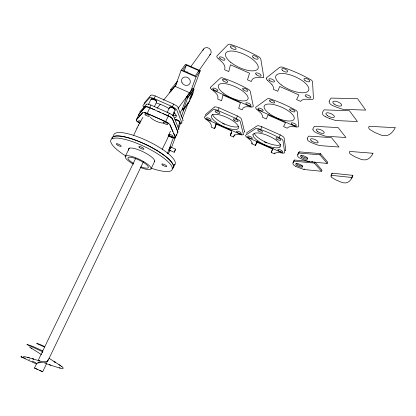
<?xml version="1.0" encoding="UTF-8"?>
<svg xmlns="http://www.w3.org/2000/svg" width="416" height="416" viewBox="0 0 416 416"><rect width="100%" height="100%" fill="white"/><g stroke="black" fill="none" stroke-linecap="round" stroke-linejoin="round"><path stroke-width="0.62" d="M177.164 81.744L177.445 81.687M169.322 150.119L170.7 146.968L170.466 147.872M170.321 146.832L175.557 149.157L175.006 150.769L174.19 152.282L168.948 149.952M257.005 141.82L255.44 145.408L251.909 143.842L251.805 142.454L251.02 140.972A10.353 3.281 24.4 0 0 250.338 140.202L246.678 137.072L282.714 153.031L283.54 153.083A4.488 1.44 23.5 0 0 284.019 153.031A5.018 1.612 23.5 0 0 284.284 152.948A4.919 1.581 23.5 0 0 284.679 152.376L283.01 140.618A5.008 1.664 23.6 0 0 281.892 139.162C274.175 134.961 265.907 131.336 257.624 128.404A4.997 1.664 24.1 0 0 255.824 128.518L245.778 135.112A4.893 1.576 24.2 0 0 245.586 135.725A5.034 1.617 24.2 0 0 245.731 136.037A4.534 1.461 24.2 0 0 246.132 136.562L246.428 136.854A5.6 1.804 24.2 0 0 246.636 137.036M189.727 100.454A27.357 2.652 -66.6 0 0 190.918 98.067A16.016 1.539 -66.6 0 0 191.147 97.594L192.052 95.638A3.583 0.338 -66.5 0 0 192.473 94.635L192.873 93.59A5.018 0.478 -66.5 0 0 193.227 92.56L193.539 91.395A29.474 2.839 -66.4 0 0 193.742 90.303C194.516 89.263 192.759 87.641 192.717 89.242M309.104 161.387L294.44 160.03L293.233 162.193L293.306 162.822M243.048 134.711A5.008 1.612 24.5 0 1 242.809 134.8A4.472 1.44 24.5 0 1 242.362 134.867L241.582 134.836L205.644 118.919C208.135 121.072 212.228 123.25 211.229 127.145L214.646 128.658L215.81 123.942L231.696 130.978L230.272 135.585L233.449 136.989L234.567 134.54M216.356 123.885L214.646 128.658M231.395 133.136L231.551 132.631L230.724 134.134M233.449 136.989C234.421 133.208 238.924 134.763 241.582 134.836M177.174 81.557L170.763 89.45L169.629 92.81M171.491 91.151L171.896 89.955L176.275 84.531M192.806 88.499L186.8 96.548L182.114 109.626L183.238 110.126L187.933 97.048L193.929 88.962M251.269 106.985C248.217 106.928 243.126 105.524 242.164 109.892L238.685 108.352L240.396 102.804L222.95 95.098L221.546 100.776L217.802 99.117C219.066 94.708 214.635 92.024 211.791 89.544L251.269 106.985L252.138 106.99A4.914 1.737 24.6 0 0 252.637 106.891A5.502 1.945 24.6 0 0 252.907 106.772A5.392 1.903 24.6 0 0 253.261 106.028L250.26 91.348A5.507 2.018 24.8 0 0 248.94 89.632C240.547 84.88 231.416 80.824 222.253 77.823A5.507 2.012 25.4 0 0 220.376 78.104L210.626 87.147A5.372 1.893 25.5 0 0 210.496 87.932M175.209 86.705L181.116 70.304L185.557 64.204L200.273 70.699L193.44 88.951M184.132 71.209L186.332 65.146L198.853 70.668L198.401 71.88M170.394 131.196L167.227 139.157L162.157 149.458M167.398 153.707L173.493 137.379M181.163 116.813L184.319 108.347M190.185 92.622L196.05 76.898L200.273 70.699M171.574 147.347L176.358 134.571M178.636 128.492L180.456 123.625M182.281 118.758L188.427 102.331M298.782 153.041L299.229 151.861L320.398 153.618L327.72 162.224L327.215 163.41L308.994 161.715L306.92 160.997A43.014 14.498 23 0 1 303.742 159.832A15.111 4.94 23 0 1 300.342 158.397L299.666 158.012A3.474 1.123 23 0 1 298.839 157.466L298.49 157.175A5.944 1.924 23 0 1 298.09 156.78A5.392 1.747 23 0 1 297.809 156.426L297.601 154.918A40.971 13.239 22.2 0 1 297.742 154.586A42.952 13.879 22.2 0 1 297.97 154.159L298.782 153.041L319.883 154.82L327.215 163.41M308.994 161.715L309.223 161.132M295.584 166.265A14.643 4.644 23.1 0 0 298.875 167.643A41.647 13.593 23.1 0 0 301.954 168.792L303.966 169.494L304.184 168.927M170.352 148.164L170.123 148.699M255.44 145.408L257.26 141.081M271.31 152.095L271.523 151.59M331.178 175.308L332.072 173.196L352.81 175.334L351.91 177.497L331.178 175.308L330.918 176.046L331.209 176.826M133.682 135.247L138.559 124.966L142.901 117.364M321.521 171.283L322.015 170.134L314.839 161.918L314.335 163.082L321.521 171.283L303.966 169.494M319.883 154.82L320.398 153.618M272.797 148.814L271.175 152.381L274.466 153.837L274.903 152.849M271.175 152.381L273.182 148.132M279.126 137.514L280.275 134.909L261.451 126.568L258.794 125.814A4.992 1.674 24.1 0 0 256.989 125.934L246.912 132.61A4.888 1.586 24.2 0 0 246.714 133.229A5.028 1.633 24.2 0 0 246.86 133.541M251.909 143.842L252.351 142.86M260.707 129.345L261.872 126.75M205.592 118.882A5.6 1.799 25.2 0 1 205.379 118.695L205.067 118.399A4.534 1.456 25.2 0 1 204.62 117.853A5.028 1.612 25.2 0 1 204.459 117.53A4.888 1.57 25.2 0 1 204.552 116.875L213.184 109.684A4.992 1.654 25.1 0 1 214.874 109.507L217.469 110.245L236.262 118.57L237.442 115.986L240.25 117.66A4.992 1.674 24.7 0 1 241.467 119.116L244.488 131.591M230.272 135.585L231.171 133.624M217.896 110.427L219.092 107.848L237.442 115.986M175.963 136.204L177.882 132.153M173.373 167.705L175.001 164.237M255.559 145.116L255.793 144.622M177.975 126.989L180.144 122.413M151.06 168.865L154.835 160.945M172.427 115.934L175.261 110.001M39.77 370.443L42.687 371.758L46.602 363.568M47.445 361.811L143.406 161.793M167.092 112.616L169.681 107.224M165.183 114.546L168.064 115.814L169.307 113.22L172.208 114.904A5.034 1.539 26 0 1 173.612 116.371L178.849 129.002A4.94 1.466 25.7 0 1 178.703 129.636A5.039 1.492 25.7 0 1 178.49 129.724A4.503 1.336 25.7 0 1 178.24 129.782M149.609 97.833A5.028 1.57 26.4 0 1 151.112 97.64L153.639 98.363L172.432 106.699L173.67 104.12L176.556 105.81A5.018 1.586 26 0 1 177.939 107.297L183.024 120.188A4.924 1.513 25.8 0 1 182.874 120.843A5.028 1.544 25.8 0 1 182.655 120.931A4.493 1.378 25.8 0 1 182.4 120.994M172.916 131.633L169.972 124.842A5.054 1.498 25.9 0 0 165.61 121.633L168.324 115.965L164.611 114.291M37.383 369.346L34.471 368.03L36.743 363.366M135.684 158.33L38.152 360.448L27.893 357.453M154.378 106.626L156.723 101.785M169.936 149.105L169.707 149.547M148.512 104.38L151.128 99.003M125.216 156.572L129.334 148.101M148.819 107.286L149.646 107.63L150.904 105.045L169.307 113.22M154.06 98.545L155.308 95.971L173.67 104.12M138.752 117.088L142.667 112.705A5.06 1.492 26.3 0 1 147.16 113.433L149.9 107.78L148.439 107.146M136.703 119.049L138.575 115.206M189.727 100.459L188.698 102.497M373.001 153.343C371.332 157.144 367.598 160.69 363.137 159.812A6.469 2.236 21.6 0 1 361.202 159.396L354.874 156.785L350.49 154.185A5.611 1.94 21.7 0 1 349.606 153.213L349.326 152.303L349.669 151.429L372.928 153.26M136.874 128.258L137.062 127.889M138.367 125.336L138.559 124.966M183.238 110.126L188.594 102.7M282.714 153.031L278.231 152.552A10.374 3.281 23.4 0 0 277.196 152.568L275.564 152.979L274.466 153.837M296.462 126.927L291.465 126.537A11.383 3.952 23.2 0 0 290.311 126.594L288.47 127.15L287.201 128.206L283.592 126.615L285.48 122.699L267.982 114.972L266.328 118.981L262.454 117.27L262.392 115.627L261.57 113.896A11.357 3.947 24.4 0 0 260.837 113.006L256.87 109.434L296.462 126.927L297.383 126.958A4.93 1.742 23.4 0 0 297.924 126.875A5.517 1.95 23.4 0 0 298.22 126.771A5.403 1.908 23.4 0 0 298.693 126.074L297.352 112.086A5.517 2.023 23.5 0 0 296.171 110.453C287.721 105.747 278.59 101.655 269.407 98.613A5.507 2.018 24.1 0 0 267.389 98.831L255.934 107.141A5.377 1.898 24.3 0 0 255.694 107.879A5.528 1.955 24.3 0 0 255.845 108.243A4.982 1.763 24.3 0 0 256.277 108.852L256.599 109.184A6.152 2.179 24.2 0 0 256.823 109.392M395.2 127.759C393.094 132.101 388.965 136.479 383.692 135.663A7.088 2.673 21 0 1 381.545 135.242L374.613 132.408L369.86 129.522A6.141 2.319 21.2 0 1 368.924 128.414L368.67 127.358L369.101 126.324L395.122 127.665M215.01 127.171L215.904 125.7M293.301 162.126L293.238 162.224A41.626 13.047 22.3 0 0 293.02 162.625A39.707 12.449 22.3 0 0 292.89 162.937L293.114 164.372A5.231 1.643 23.1 0 0 293.389 164.705A5.762 1.81 23.1 0 0 293.779 165.084L294.122 165.365A3.364 1.056 23.1 0 0 294.923 165.89L295.594 166.249M332.072 173.196L331.843 174.19M168.298 153.525L170.326 150.316M351.806 177.341L352.877 175.406C351.728 179.447 348.291 183.924 343.559 182.811A5.886 1.856 22.1 0 1 341.817 182.406L336.06 180.008L332.041 177.679A5.101 1.612 22.2 0 1 331.209 176.826M198.853 70.668L195.25 75.93L182.572 70.335L186.332 65.146M198.89 70.71L210.423 54.257M186.436 72.665L187.2 71.614M190.632 66.888L203.59 49.036M183.576 109.153L189.316 101.27M180.081 112.497L182.754 108.846M182.114 109.626L182.868 108.602M187.569 98.036L193.851 89.549M172.588 115.684L174.533 113.084M178.027 108.399L189.675 92.778L174.855 86.221L163.576 100.188M351.182 178.188L351.51 177.767M157.134 108.176L160.352 104.182M175.963 83.632L177.148 82.165M299.229 151.861L298.345 153.114A32.588 10.587 22.4 0 0 297.955 154.05L298.059 154.95M294.44 160.03L293.602 161.205A31.585 9.953 22.5 0 0 293.244 162.089M142.657 112.72L136.37 119.756A4.898 1.394 26.3 0 0 140.046 123.25M138.362 117.53L136.328 119.813A4.945 1.409 26.3 0 0 136.365 120.463A5.091 1.451 26.3 0 0 136.594 120.786A4.586 1.305 26.3 0 0 137.114 121.332L137.914 121.976A4.358 1.243 26.3 0 0 139.344 122.876L139.854 123.141M150.805 95.321L144.238 102.96A4.924 1.498 26.4 0 0 144.258 103.641M149.557 97.885L143.026 105.44A4.924 1.487 26.4 0 0 143.047 106.122A5.065 1.529 26.4 0 0 143.27 106.454A4.566 1.378 26.4 0 0 143.78 107.011L144.123 107.318M146.406 104.354L139.963 111.717A4.935 1.451 26.3 0 0 139.994 112.382A5.075 1.492 26.3 0 0 140.119 112.58M145.153 106.933L138.741 114.213A4.94 1.44 26.3 0 0 138.778 114.873A5.08 1.482 26.3 0 0 139.001 115.201A4.581 1.336 26.3 0 0 139.11 115.336M145.408 107.084L138.991 114.358A4.94 1.44 26.3 0 0 139.022 115.019A5.08 1.482 26.3 0 0 139.152 115.216M36.728 363.542L38.522 362.794L42.676 362.539M214.328 107.151L205.712 114.39A4.888 1.581 25.2 0 0 205.603 115.045A5.028 1.628 25.2 0 0 205.702 115.242M214.354 107.136L214.386 107.11A4.992 1.669 25.2 0 1 216.07 106.938L219.092 107.848M175.562 149.167L174.179 152.282M37.648 362.31L41.356 361.722M44.871 363.282C51.828 365.253 75.624 374.603 55 362.112M21.32 356.205L22.006 356.195M43.41 362.518C44.819 362.326 47.507 362.716 47.752 360.792M41.6 361.712C43.571 361.317 47.835 362.518 48.131 359.694M311.652 161.621L312.926 161.741M294.003 161.179L314.335 163.082M163.405 123.219C158.605 122.632 153.842 120.718 150.311 117.354M179.041 123.386L181.074 123.505A4.498 1.368 25.7 0 0 181.475 123.427A5.034 1.529 25.7 0 0 181.672 123.328A4.93 1.498 25.7 0 0 181.834 122.684M144.212 112.502L146.734 113.251L165.61 121.633L168.522 123.313M23.395 356.372L29.385 357.854M59.212 367.806L60.226 368.072M39.598 360.818L38.178 360.412L40.258 361M28.709 357.672L27.18 357.256M148.33 107.177L146.957 106.865A5.044 1.518 26.3 0 0 145.46 107.032M32.38 358.712L33.66 359.102L33.197 358.956M49.369 364.744L50.898 365.243M148.694 107.297L146.697 106.709A5.044 1.518 26.3 0 0 145.205 106.881M42.687 371.758L34.486 368.04M187.933 102.669L188.49 102.898M169.749 147.228L170.347 147.482M28.886 359.642L29.422 359.871M155.308 95.971L152.365 95.072A5.028 1.581 26.4 0 0 150.857 95.274M150.904 105.045L147.956 104.13A5.039 1.534 26.4 0 0 146.458 104.307M165.61 121.633L162.724 120.364M181.116 70.304L196.05 76.898M170.763 89.45L171.896 89.955M186.8 96.548L187.933 97.048M222.695 123.479L224.463 124.264M264.337 141.898L266.698 142.943M256.812 142.08L272.74 149.131M153.676 109.429L159.11 111.878M154.508 109.84L153.098 109.174M157.7 111.212L158.278 111.467M152.521 108.919L153.353 109.33M158.855 111.727L159.687 112.133M164.866 114.442L162.885 113.521M151.195 115.237L155.802 117.281M150.618 114.982L147.16 113.433M156.38 117.536L162.146 120.104M168.147 135.767L172.11 137.452A4.363 1.253 25.6 0 0 173.571 137.836L174.564 137.914A4.514 1.295 25.6 0 0 174.959 137.852A5.054 1.451 25.7 0 0 175.152 137.758M168.381 135.876L170.742 136.921A4.888 1.404 25.7 0 0 175.271 137.062L169.936 124.764M159.427 111.982L160.581 112.497M151.949 108.664L152.781 109.07M160.264 112.388L163.717 113.932M151.372 108.404L152.204 108.815M151.627 108.56L150.223 107.89M151.055 108.3L149.646 107.63M32.157 361.083L35.875 362.804M280.275 134.909L283.036 136.562A5.002 1.674 23.6 0 1 284.144 137.972L285.787 149.859A4.914 1.596 23.5 0 1 285.402 150.446M236.262 118.57L239.075 120.24A4.997 1.659 24.7 0 1 240.292 121.69L243.355 134.098A4.909 1.576 24.5 0 1 243.064 134.716M172.432 106.699L175.323 108.389A5.023 1.576 26 0 1 176.712 109.871L181.839 122.689M168.064 115.814L169.146 116.355M168.958 149.568L169.541 149.843M168.49 116.007L169.525 116.553M325.562 116.74L324.761 116.303A4.035 1.513 22.6 0 1 323.82 115.648L323.424 115.289A6.906 2.595 22.5 0 1 322.977 114.795A6.266 2.35 22.5 0 1 322.676 114.358L322.556 112.393A47.715 17.857 21.4 0 1 322.748 111.951A50.029 18.715 21.4 0 1 323.066 111.379L324.137 109.855L349.45 110.765L357.458 121.55L335.639 120.526L333.206 119.725A50.315 19.796 22.5 0 1 329.493 118.414M169.265 116.402L169.889 116.756M41.584 354.687L29.364 346.882M169.629 116.6L170.238 116.964M48.911 358.16L55.775 362.596M169.978 116.813L170.57 117.182M53.94 361.416L55.141 362.206L54.48 361.769M58.968 364.676L60.325 365.581M30.914 347.989L31.824 348.613M170.316 117.026L170.903 117.406M170.643 117.255L171.231 117.65A5.039 1.524 25.9 0 1 172.63 119.111L177.908 131.659A4.945 1.451 25.7 0 1 177.767 132.293A5.044 1.482 25.7 0 1 177.549 132.376A4.508 1.321 25.7 0 1 177.434 132.408M61.979 366.766L61.542 366.439M218.254 58.672C221.478 61.532 226.236 64.797 224.682 69.774L228.769 71.573L230.448 64.792L249.538 73.206L247.489 79.83L251.29 81.505C252.496 76.06 258.58 77.969 262.413 77.683A5.382 2.08 24.7 0 0 262.974 77.548A6.022 2.33 24.7 0 0 263.271 77.392M267.582 80.387L271.861 84.443M173.592 133.193L175.308 137.15A4.95 1.42 25.7 0 1 175.172 137.769M42.458 352.586L42.396 352.248M42.38 352.056L42.422 351.65L26.879 344.464L30.82 345.68A106.35 99.237 -35.7 0 1 34.346 347.079L42.806 350.912L42.801 351.333M329.498 118.388A17.586 6.682 22.5 0 1 325.541 116.766M271.861 84.443A12.407 4.711 24.5 0 1 272.641 85.467L273.494 87.474L273.51 89.409L277.742 91.276L279.718 86.481L298.865 94.921L296.613 99.596L300.56 101.338L302.011 100.048L304.08 99.325A12.444 4.716 23 0 1 305.37 99.211L311.938 99.481A5.392 2.085 23.2 0 0 312.546 99.367A6.037 2.335 23.2 0 0 312.879 99.232A5.918 2.288 23.2 0 0 313.435 98.394L312.567 81.921A6.063 2.439 23.3 0 0 311.314 80.018C302.099 74.771 291.975 70.33 281.892 67.033A6.048 2.434 24.1 0 0 279.635 67.376L266.62 77.709A5.881 2.278 24.3 0 0 266.328 78.593M267.53 80.34A6.734 2.61 24.3 0 1 267.29 80.101L266.942 79.721A5.455 2.111 24.3 0 1 266.484 79.019A6.053 2.34 24.3 0 1 266.344 78.598M263.292 77.402A5.897 2.283 24.7 0 0 263.692 76.497L260.806 59.15A6.048 2.428 25 0 0 259.397 57.195C250.198 51.979 240.126 47.518 230.069 44.252A6.048 2.423 25.7 0 0 227.984 44.668L217.017 55.874A5.881 2.267 25.8 0 0 216.856 56.815A6.053 2.33 25.8 0 0 217.053 57.257A5.455 2.101 25.8 0 0 217.578 57.99L217.948 58.38A6.734 2.595 25.8 0 0 218.202 58.625M211.744 89.497A6.152 2.168 25.5 0 1 211.51 89.284L211.167 88.946A4.982 1.752 25.5 0 1 210.683 88.312A5.528 1.945 25.5 0 1 210.506 87.937M302.671 166.01A3.817 1.206 23 0 1 299.208 165.303A3.817 1.206 23 0 1 296.286 163.301M244.483 131.591A4.904 1.591 24.5 0 1 244.197 132.22A5.002 1.622 24.5 0 1 243.942 132.304M238.69 126.485A14.815 4.867 24.9 0 1 224.136 123.807A14.815 4.867 24.9 0 1 212.607 114.421M285.386 150.436A5.013 1.628 23.5 0 1 285.121 150.519M280.795 144.607A14.836 4.883 23.9 0 1 266.526 142.558A14.836 4.883 23.9 0 1 254.332 133.359M279.729 146.895A2.548 0.827 23.5 0 1 280.124 146.936M252.689 134.706A2.543 0.827 24.2 0 1 253.022 134.971M307.684 158.085A3.936 1.284 22.9 0 1 304.101 157.378A3.936 1.284 22.9 0 1 301.096 155.298M170.971 117.494A5.039 1.524 25.9 0 1 172.375 118.96L177.658 131.513A4.945 1.451 25.7 0 1 177.518 132.142A5.044 1.482 25.7 0 1 177.408 132.189M173.534 112.008A14.919 4.576 26.1 0 1 174.47 117.936M156.697 103.199A14.919 4.576 26.1 0 1 169.312 108.8M176.28 115.242A14.908 4.618 26.2 0 1 173.108 115.528M175.318 119.756A2.553 0.775 25.7 0 1 178.079 120.463A2.553 0.775 25.7 0 1 179.748 122.117M169.931 107.588A2.642 0.827 26 0 1 171.688 107.234A2.642 0.827 26 0 1 174.595 109.153M151.59 99.19A2.647 0.827 26.4 0 1 154.242 99.46A2.647 0.827 26.4 0 1 156.338 101.462M144.383 103.844A5.065 1.544 26.4 0 1 144.269 103.646M144.565 106.735A3.026 0.91 26.4 0 1 145.345 106.226M174.959 119.621A3.016 0.915 25.7 0 1 178.911 120.921A3.016 0.915 25.7 0 1 179.54 122.673M175.37 119.938A2.434 0.738 25.7 0 1 177.897 120.541A2.434 0.738 25.7 0 1 179.629 122.112M151.2 99.492A3.125 0.972 26.4 0 1 154.466 99.575A3.125 0.972 26.4 0 1 156.166 102.029M152.017 99.081A2.522 0.785 26.4 0 1 154.201 99.653A2.522 0.785 26.4 0 1 156.078 101.046M169.858 107.9A3.12 0.978 26 0 1 172.671 107.624A3.12 0.978 26 0 1 174.907 110.204M171.163 107.338A2.517 0.79 26 0 1 174.689 109.351M202.935 50.471A4.3 3.869 36.5 0 1 209.196 48.443A4.3 3.869 36.5 0 1 209.544 55.063M133.375 164.128A14.316 3.515 25.7 0 1 128.372 155.745A14.316 3.515 25.7 0 1 149.464 165.818A14.316 3.515 25.7 0 1 140.41 167.487M133.453 163.296A11.279 2.766 25.7 0 1 130.686 157.264A11.279 2.766 25.7 0 1 146.91 165.022A11.279 2.766 25.7 0 1 140.878 166.847M112.013 138.46A34.013 8.736 25.8 0 1 148.782 145.995A34.013 8.736 25.8 0 1 172.047 168.875M113.656 135.855A33.982 8.866 25.8 0 1 147.685 141.024A33.982 8.866 25.8 0 1 174.476 164.892M42.76 351.447A5.127 1.279 57.3 0 1 42.739 351.255M42.479 352.357A5.642 1.368 60.5 0 1 42.458 352.16M36.676 363.542A5.19 1.763 -4.7 0 0 36.582 363.672L36.457 364.016L20.862 356.793L24.814 358.015A107.38 99.783 -38.4 0 1 25.464 358.259M111.784 138.315A34.013 8.741 25.8 0 1 147.098 145.122A34.013 8.741 25.8 0 1 172.619 168.204M125.918 156.088A34.039 8.658 25.8 0 1 119.408 138.299A34.039 8.658 25.8 0 1 167.736 161.439A34.039 8.658 25.8 0 1 151.112 168.152M128.684 150.212A14.451 3.676 25.8 0 1 141.658 151.102A14.451 3.676 25.8 0 1 154.263 161.704M140.093 122.496A2.449 0.697 26.3 0 1 138.523 120.91A2.449 0.697 26.3 0 1 140.904 121.347M329.134 101.686L329.441 102.908A6.505 2.532 22.4 0 0 329.753 103.376A7.171 2.792 22.4 0 0 330.21 103.896L330.616 104.27A4.186 1.628 22.4 0 0 331.588 104.962L332.415 105.414A18.262 7.202 22.4 0 0 336.502 107.125A52.322 21.398 22.4 0 0 340.356 108.493L342.888 109.32L365.721 110.11L357.552 98.691L331.053 98.077L329.904 99.715A51.969 20.155 21.1 0 0 329.566 100.334A49.561 19.235 21.2 0 0 329.352 100.812L329.134 101.686M307.242 138.804L307.554 139.942A5.736 1.971 22.8 0 0 307.845 140.322A6.323 2.174 22.8 0 0 308.266 140.759L308.636 141.076A3.692 1.269 22.9 0 0 309.504 141.664L310.237 142.059A16.078 5.59 22.8 0 0 313.836 143.577A45.859 16.468 22.8 0 0 317.221 144.815L319.436 145.574L339.045 147.035L331.432 137.613L308.708 136.136L307.798 137.405A45.718 15.688 21.9 0 0 307.533 137.883A43.607 14.966 21.9 0 0 307.377 138.258L307.242 138.804M312.905 129.163L313.212 130.369A5.933 2.111 22.7 0 0 313.508 130.77A6.542 2.33 22.7 0 0 313.94 131.227L314.319 131.56A3.822 1.357 22.8 0 0 315.214 132.174L315.973 132.584A16.64 5.99 22.7 0 0 319.696 134.15A47.523 17.675 22.7 0 0 323.201 135.424L325.499 136.198L345.925 137.509L338.161 127.587L314.475 126.308L313.508 127.665A47.33 16.786 21.7 0 0 313.227 128.18A45.141 16.021 21.7 0 0 313.056 128.58L312.905 129.163M44.299 346.965L36.681 343.476L38.054 343.777A35.485 33.514 -18.9 0 1 40.643 344.744L44.533 346.512L44.299 346.965M334.204 104.068A4.753 1.856 22.3 0 0 341.583 105.576A4.753 1.856 22.3 0 0 335.951 101.322A4.753 1.856 22.3 0 0 334.204 104.068M327.252 115.502A4.576 1.721 22.5 0 0 334.324 117.005A4.576 1.721 22.5 0 0 328.869 112.949A4.576 1.721 22.5 0 0 327.252 115.502M269.74 80.558A3.058 1.186 24.3 0 0 274.456 81.708A3.058 1.186 24.3 0 0 270.936 78.853A3.058 1.186 24.3 0 0 269.74 80.558M282.646 70.564A3.182 1.279 24.1 0 0 287.581 71.729A3.182 1.279 24.1 0 0 283.962 68.728A3.182 1.279 24.1 0 0 282.646 70.564M304.964 80.486A3.188 1.279 23.3 0 0 309.832 81.427A3.188 1.279 23.3 0 0 305.963 78.499A3.188 1.279 23.3 0 0 304.964 80.486M306.119 96.699A3.068 1.186 23.2 0 0 310.804 97.651A3.068 1.186 23.2 0 0 307.086 94.879A3.068 1.186 23.2 0 0 306.119 96.699M281.304 84.89A17.904 7.036 23.7 0 0 308.573 90.496A17.904 7.036 23.7 0 0 286.884 74.032A17.904 7.036 23.7 0 0 281.304 84.89M220.314 58.802A3.058 1.175 25.8 0 0 224.895 59.894A3.058 1.175 25.8 0 0 221.224 56.976A3.058 1.175 25.8 0 0 220.314 58.802M231.218 47.949A3.182 1.274 25.7 0 0 236.012 49.057A3.182 1.274 25.7 0 0 232.232 45.989A3.182 1.274 25.7 0 0 231.218 47.949M253.276 57.689A3.177 1.279 25 0 0 258.128 58.822A3.177 1.279 25 0 0 254.415 55.78A3.177 1.279 25 0 0 253.276 57.689M256.396 74.745A3.058 1.18 24.7 0 0 261.071 75.878A3.058 1.18 24.7 0 0 257.509 73.008A3.058 1.18 24.7 0 0 256.396 74.745M230.62 62.197A17.878 7.01 25.3 0 0 257.858 68.869A17.878 7.01 25.3 0 0 237.037 51.808A17.878 7.01 25.3 0 0 230.62 62.197M269.396 113.688A16.333 5.86 23.8 0 0 294.06 119.226A16.333 5.86 23.8 0 0 274.045 104.65A16.333 5.86 23.8 0 0 269.396 113.688M292.058 124.42A2.803 0.988 23.4 0 0 296.301 125.367A2.803 0.988 23.4 0 0 292.864 122.907A2.803 0.988 23.4 0 0 292.058 124.42M290.503 110.656A2.902 1.061 23.5 0 0 294.892 111.597A2.902 1.061 23.5 0 0 291.33 109.013A2.902 1.061 23.5 0 0 290.503 110.656M270.182 101.608A2.896 1.061 24.1 0 0 274.643 102.742A2.896 1.061 24.1 0 0 271.31 100.105A2.896 1.061 24.1 0 0 270.182 101.608M258.825 109.647A2.792 0.988 24.3 0 0 263.104 110.765A2.792 0.988 24.3 0 0 259.854 108.243A2.792 0.988 24.3 0 0 258.825 109.647M223.09 92.934A16.312 5.84 25.1 0 0 247.816 99.403A16.312 5.84 25.1 0 0 228.639 84.375A16.312 5.84 25.1 0 0 223.09 92.934M246.631 104.322A2.792 0.988 24.6 0 0 250.884 105.425A2.792 0.988 24.6 0 0 247.598 102.887A2.792 0.988 24.6 0 0 246.631 104.322M243.438 89.851A2.896 1.061 24.8 0 0 247.837 90.958A2.896 1.061 24.8 0 0 244.426 88.286A2.896 1.061 24.8 0 0 243.438 89.851M223.35 80.964A2.896 1.056 25.4 0 0 227.698 82.046A2.896 1.056 25.4 0 0 224.229 79.352A2.896 1.056 25.4 0 0 223.35 80.964M213.663 89.721A2.792 0.983 25.5 0 0 217.833 90.787A2.792 0.983 25.5 0 0 214.458 88.208A2.792 0.983 25.5 0 0 213.663 89.721M317.528 131.487A4.332 1.544 22.7 0 0 324.184 132.98A4.332 1.544 22.7 0 0 318.978 129.199A4.332 1.544 22.7 0 0 317.528 131.487M311.714 141.045A4.191 1.446 22.8 0 0 318.126 142.522A4.191 1.446 22.8 0 0 313.071 138.908A4.191 1.446 22.8 0 0 311.714 141.045M296.878 165.433A3.817 1.201 23 0 0 302.671 166.868A3.817 1.201 23 0 0 298.007 163.654A3.817 1.201 23 0 0 296.878 165.433M215.925 122.153A14.825 4.826 24.9 0 0 238.295 128.362A14.825 4.826 24.9 0 0 220.709 115.17A14.825 4.826 24.9 0 0 215.925 122.153M237.344 132.449A2.543 0.816 24.5 0 0 241.197 133.51A2.543 0.816 24.5 0 0 238.181 131.279A2.543 0.816 24.5 0 0 237.344 132.449M234.146 120.24A2.626 0.874 24.7 0 0 238.113 121.306A2.626 0.874 24.7 0 0 234.993 118.966A2.626 0.874 24.7 0 0 234.146 120.24M215.92 112.154A2.626 0.868 25.1 0 0 219.846 113.204A2.626 0.868 25.1 0 0 216.679 110.843A2.626 0.868 25.1 0 0 215.92 112.154M207.334 119.127A2.543 0.816 25.2 0 0 211.12 120.162A2.543 0.816 25.2 0 0 208.026 117.894A2.543 0.816 25.2 0 0 207.334 119.127M258.071 141.06A14.851 4.841 23.9 0 0 280.306 146.468A14.851 4.841 23.9 0 0 261.919 133.598A14.851 4.841 23.9 0 0 258.071 141.06M278.689 150.784A2.548 0.822 23.5 0 0 282.516 151.71A2.548 0.822 23.5 0 0 279.36 149.526A2.548 0.822 23.5 0 0 278.689 150.784M276.838 139.157A2.631 0.874 23.6 0 0 280.784 140.083A2.631 0.874 23.6 0 0 277.524 137.805A2.631 0.874 23.6 0 0 276.838 139.157M258.404 130.931A2.626 0.874 24.1 0 0 262.428 132.028A2.626 0.874 24.1 0 0 259.371 129.714A2.626 0.874 24.1 0 0 258.404 130.931M248.446 137.316A2.543 0.816 24.2 0 0 252.32 138.388A2.543 0.816 24.2 0 0 249.33 136.162A2.543 0.816 24.2 0 0 248.446 137.316M301.704 157.503A3.936 1.279 23 0 0 307.694 158.954A3.936 1.279 23 0 0 302.905 155.615A3.936 1.279 23 0 0 301.704 157.503M190.611 97.9A3.557 0.338 -66.5 0 0 192.577 92.721A3.557 0.338 -66.5 0 0 190.237 97.287A3.557 0.338 -66.5 0 0 190.611 97.9M182 82.675A4.597 4.04 35.1 0 0 189.649 83.897A4.597 4.04 35.1 0 0 186.118 77.028A4.597 4.04 35.1 0 0 182 82.675M139.693 147.722A2.829 0.738 25.9 0 0 143.9 149.136A2.829 0.738 25.9 0 0 140.556 146.723A2.829 0.738 25.9 0 0 139.693 147.722M117.156 144.908A2.756 0.697 26.2 0 0 121.202 146.286A2.756 0.697 26.2 0 0 117.879 143.926A2.756 0.697 26.2 0 0 117.156 144.908M162.776 165.209A2.746 0.702 25.4 0 0 166.774 166.447A2.746 0.702 25.4 0 0 163.332 164.128A2.746 0.702 25.4 0 0 162.776 165.209M169.39 135.372A2.444 0.702 25.7 0 0 173.066 136.562A2.444 0.702 25.7 0 0 170.232 134.436A2.444 0.702 25.7 0 0 169.39 135.372M145.616 115.024A2.532 0.744 26.3 0 0 149.375 116.22A2.532 0.744 26.3 0 0 146.38 113.963A2.532 0.744 26.3 0 0 145.616 115.024M163.93 123.167A2.527 0.749 25.9 0 0 167.721 124.379A2.527 0.749 25.9 0 0 164.778 122.138A2.527 0.749 25.9 0 0 163.93 123.167"/></g></svg>
